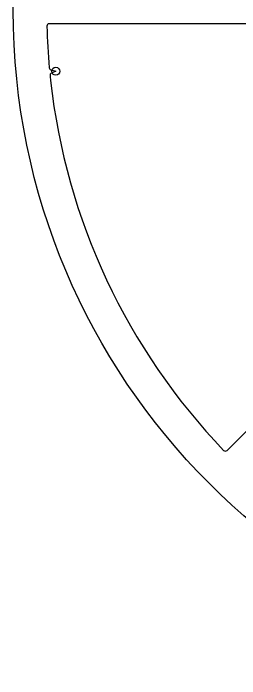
# Model space of a CAD drawing. Header units: millimetres. Extents: x -70 to 70, y -70 to 70.
# Drawn here: x -70.2 to -46.4, y -70.2 to -0.3 of the extents above; entities that cross this region are included whole.
import ezdxf

# ---------------------------------------------------------------- set-up
doc = ezdxf.new("R2010")
doc.units = ezdxf.units.MM
for name, color, linetype in [('CUT_INNER', 6, 'Continuous'), ('CUT_OUTER', 1, 'Continuous'), ('ENGRAVE', 7, 'Continuous')]:
    doc.layers.add(name, color=color, linetype=linetype)

msp = doc.modelspace()

# ---------------------------------------------------------------- linework, layer by layer
at = {"layer": 'CUT_INNER'}
for points in [[(-45.471, -1.404), (-66.419, -1.404)], [(-66.241, -6.238), (-65.735, -6.393), (-65.73, -6.395)], [(-65.73, -6.395), (-65.734, -6.397), (-66.185, -6.584)], [(-47.716, -46.226), (-37.798, -36.309)]]:
    msp.add_lwpolyline(points, dxfattribs=at)
for centre, radius, start, end in [((-66.419, -1.654), 0.25, 90, 181.58203), ((-0.277, -0.013), 66.413, 181.42155, 185.19042), ((-66.168, -5.999), 0.25, 185.09766, 253.04581), ((-66.089, -6.815), 0.25, 112.57919, 185.80078), ((-24.438, -2.635), 42.11, 185.73209, 186.43139), ((-0.002, -0.001), 66.688, 186.32853, 223.87661), ((-47.892, -46.05), 0.25, 223.76953, 315)]:
    msp.add_arc(centre, radius, start, end, dxfattribs=at)
at = {"layer": 'CUT_OUTER'}
msp.add_circle((0, 0), 70.2, dxfattribs=at)
at = {"layer": 'ENGRAVE'}
msp.add_circle((-65.729, -6.395), 0.421, dxfattribs=at)

doc.saveas('drawing.dxf')
